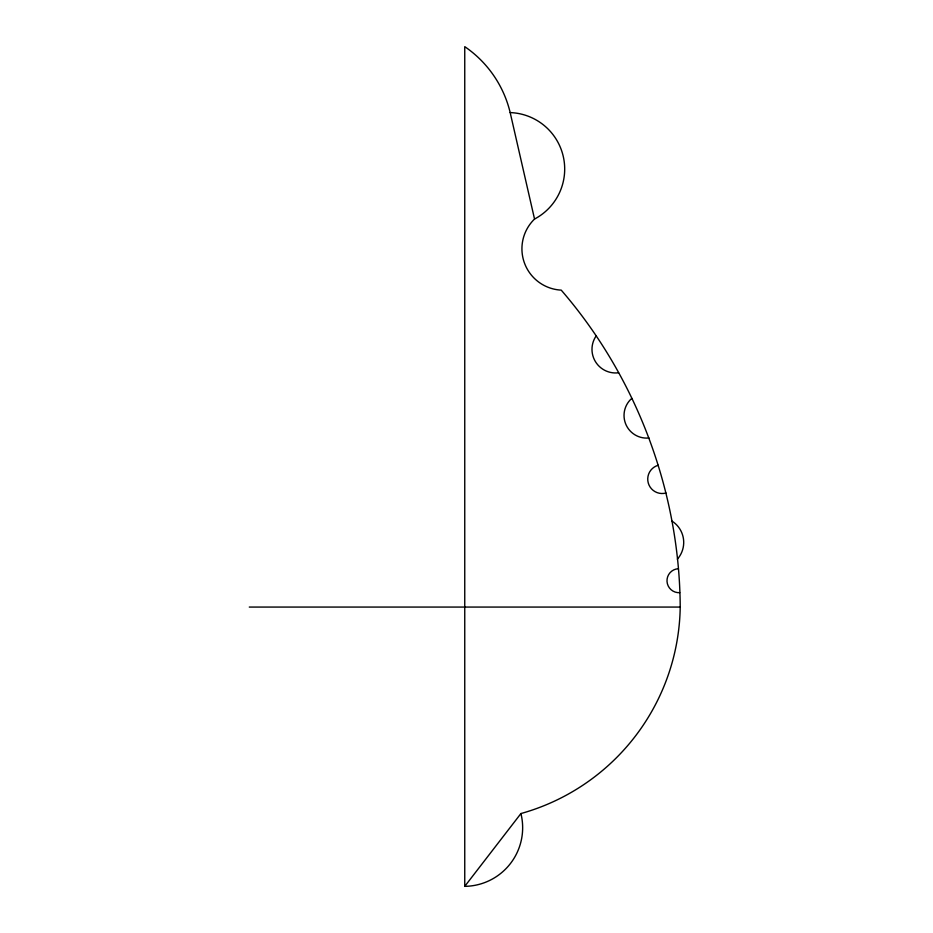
<?xml version="1.0" encoding="UTF-8"?>
<svg xmlns="http://www.w3.org/2000/svg" width="933" height="933" viewBox="0 0 933 933"><rect width="100%" height="100%" fill="white"/><g stroke="black" fill="none" stroke-linecap="round" stroke-linejoin="round"><path stroke-width="1.4" d="M464.751 886.35L520.917 813.553A217.856 217.856 0 0 0 680.215 607.068C679.621 491.714 636.691 377.364 561.223 290.128A41.39 41.39 0 0 1 534.539 219.045L510.176 112.59A111.249 111.249 0 0 0 464.751 46.65L464.751 886.35A58.639 58.639 0 0 0 520.917 813.553M249.286 607.068L680.215 607.068M510.176 112.59A56.505 56.505 0 0 1 534.539 219.045M679.702 592.677A11.989 11.989 0 0 1 667.013 581.411A11.989 11.989 0 0 1 678.279 568.722M672.063 521.15A25.261 25.261 0 0 1 677.37 559.17M618.614 372.78A23.628 23.628 0 0 1 596.21 335.857M648.96 437.997A22.66 22.66 0 0 1 631.816 398.356M665.999 492.997A14.403 14.403 0 0 1 648.26 482.979A14.403 14.403 0 0 1 658.29 465.24"/></g></svg>
